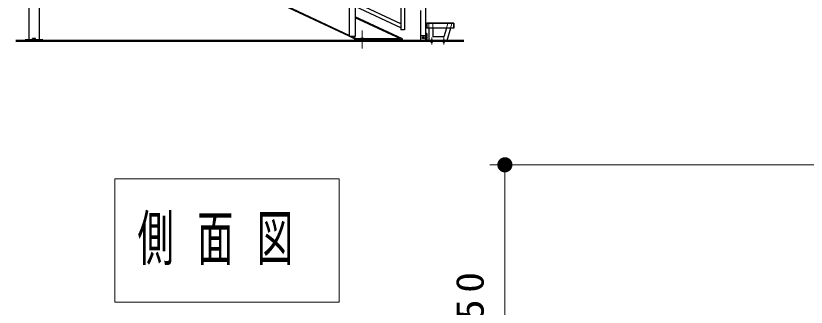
# Model space of a CAD drawing. Units: millimetres on the paper. Extents: x -365 to 0, y -19 to 257.
# Drawn here: x -195.5 to -143.4, y 105.7 to 125 of the extents above; entities that cross this region are included whole.
import ezdxf

# ---------------------------------------------------------------- set-up
doc = ezdxf.new("R2010")
doc.units = ezdxf.units.MM
doc.linetypes.add('USER1', pattern=[4.5, 2.5, -2])
doc.linetypes.add('USER2', pattern=[6, 3, -1, 1, -1])
doc.layers.add('LY_1', color=7, linetype='Continuous', lineweight=25)
doc.styles.add('ＭＳ ゴシック', font='')
doc.styles.get('ＭＳ ゴシック').set_extended_font_data('MS Gothic')

# ---------------------------------------------------------------- blocks, each defined once
blk = doc.blocks.new('filled_dot')
at = {"color": 0, "linetype": 'Continuous', "lineweight": -2, "const_width": 1.25}
blk.add_lwpolyline([(-0.625, 0, 1), (0.625, 0, 1)], format="xyb", close=True, dxfattribs=at)

msp = doc.modelspace()

# ---------------------------------------------------------------- linework, layer by layer
at = {"layer": 'LY_1'}
for p, q in [((-173.546, 136.604), (-173.546, 123.6)), ((-173.142, 136.604), (-173.142, 123.6)), ((-194.678, 134.647), (-194.678, 123.393)), ((-194.012, 134.647), (-194.012, 123.393)), ((-170.124, 131.367), (-170.124, 124.058)), ((-169.897, 131.368), (-169.897, 124.058)), ((-173.546, 123.625), (-178.492, 125.934)), ((-173.546, 123.684), (-178.366, 125.934)), ((-170.124, 124.436), (-173.142, 125.845)), ((-170.124, 124.186), (-173.142, 125.594)), ((-168.844, 125.314), (-168.844, 123.353)), ((-168.51, 125.647), (-168.51, 123.353)), ((-170.032, 123.457), (-173.142, 124.908)), ((-170.151, 123.453), (-173.142, 124.849)), ((-169.897, 124.058), (-170.124, 124.058)), ((-168.824, 123.647), (-168.824, 123.353)), ((-168.53, 123.647), (-168.824, 123.647)), ((-168.53, 123.647), (-168.53, 123.353)), ((-168.45, 123.787), (-168.45, 123.41)), ((-168.41, 123.814), (-168.424, 123.814)), ((-166.644, 124.147), (-168.41, 124.147)), ((-168.41, 123.814), (-168.41, 123.313)), ((-194.928, 123.393), (-194.928, 123.313)), ((-193.762, 123.393), (-194.928, 123.393)), ((-194.445, 123.393), (-194.445, 123.415)), ((-194.245, 123.415), (-194.445, 123.415)), ((-194.437, 123.415), (-194.437, 123.481)), ((-194.253, 123.481), (-194.437, 123.481)), ((-194.398, 123.415), (-194.398, 123.481)), ((-194.292, 123.415), (-194.292, 123.481)), ((-194.253, 123.415), (-194.253, 123.481)), ((-194.245, 123.393), (-194.245, 123.415)), ((-193.762, 123.393), (-193.762, 123.313)), ((-173.142, 123.6), (-173.546, 123.6)), ((-173.049, 123.393), (-173.492, 123.6)), ((-173.052, 123.453), (-173.366, 123.6)), ((-173.211, 123.393), (-173.211, 123.313)), ((-170.046, 123.393), (-173.211, 123.393)), ((-170.151, 123.453), (-173.052, 123.453)), ((-172.777, 123.393), (-172.777, 123.415)), ((-172.577, 123.415), (-172.777, 123.415)), ((-172.77, 123.415), (-172.77, 123.481)), ((-172.585, 123.481), (-172.77, 123.481)), ((-172.731, 123.415), (-172.731, 123.481)), ((-172.624, 123.415), (-172.624, 123.481)), ((-172.585, 123.415), (-172.585, 123.481)), ((-172.577, 123.393), (-172.577, 123.415)), ((-172.144, 123.393), (-172.144, 123.313)), ((-168.91, 123.327), (-168.91, 123.313)), ((-168.507, 123.353), (-168.884, 123.353)), ((-167.094, 123.313), (-168.294, 123.313)), ((-168.177, 123.297), (-168.177, 123.286)), ((-168.01, 123.286), (-168.177, 123.286)), ((-168.146, 123.243), (-168.146, 123.286)), ((-168.041, 123.243), (-168.146, 123.243)), ((-168.12, 123.243), (-168.12, 123.286)), ((-168.12, 123.243), (-168.12, 123.211)), ((-168.067, 123.211), (-168.12, 123.211)), ((-168.067, 123.243), (-168.067, 123.286)), ((-168.067, 123.243), (-168.067, 123.211)), ((-168.041, 123.243), (-168.041, 123.286)), ((-168.01, 123.297), (-168.01, 123.286)), ((-167.377, 123.297), (-167.377, 123.286)), ((-167.21, 123.286), (-167.377, 123.286)), ((-167.346, 123.243), (-167.346, 123.286)), ((-167.241, 123.243), (-167.346, 123.243)), ((-167.32, 123.243), (-167.32, 123.286)), ((-167.32, 123.243), (-167.32, 123.211)), ((-167.267, 123.211), (-167.32, 123.211)), ((-167.267, 123.243), (-167.267, 123.286)), ((-167.267, 123.243), (-167.267, 123.211)), ((-167.241, 123.243), (-167.241, 123.286)), ((-167.21, 123.297), (-167.21, 123.286))]:
    msp.add_line(p, q, dxfattribs=at)
at = {"layer": 'LY_1', "color": 150}
for p, q in [((-166.644, 124.48), (-168.41, 124.48)), ((-168.41, 124.48), (-168.41, 124.147)), ((-166.644, 124.48), (-166.644, 124.147)), ((-168.395, 124.147), (-168.41, 124.147)), ((-168.294, 124.147), (-168.294, 123.313)), ((-168.027, 124.147), (-168.027, 123.58)), ((-167.129, 124.147), (-167.294, 123.58)), ((-166.851, 124.147), (-167.094, 123.313)), ((-166.644, 124.147), (-166.659, 124.147)), ((-167.294, 123.58), (-168.027, 123.58))]:
    msp.add_line(p, q, dxfattribs=at)
at = {"layer": 'LY_1', "color": 150, "linetype": 'USER1', "lineweight": 13}
for p, q in [((-168.389, 124.459), (-168.389, 124.147)), ((-166.665, 124.459), (-168.389, 124.459)), ((-166.665, 124.459), (-166.665, 124.147))]:
    msp.add_line(p, q, dxfattribs=at)
at = {"layer": 'LY_1', "linetype": 'USER1', "lineweight": 13}
for p, q in [((-168.294, 124.459), (-168.294, 124.147)), ((-168.027, 124.459), (-168.027, 124.147)), ((-167.038, 124.459), (-167.129, 124.147)), ((-166.76, 124.459), (-166.851, 124.147)), ((-168.154, 123.344), (-168.154, 123.333)), ((-168.034, 123.344), (-168.154, 123.344)), ((-168.041, 123.381), (-168.146, 123.381)), ((-168.146, 123.381), (-168.146, 123.344)), ((-168.041, 123.381), (-168.041, 123.344)), ((-168.034, 123.344), (-168.034, 123.333)), ((-167.354, 123.344), (-167.354, 123.333)), ((-167.234, 123.344), (-167.354, 123.344)), ((-167.241, 123.381), (-167.346, 123.381)), ((-167.346, 123.381), (-167.346, 123.344)), ((-167.241, 123.381), (-167.241, 123.344)), ((-167.234, 123.344), (-167.234, 123.333))]:
    msp.add_line(p, q, dxfattribs=at)
at = {"layer": 'LY_1', "linetype": 'USER2', "lineweight": 13}
msp.add_line((-172.677, 124.001), (-172.677, 122.808), dxfattribs=at)
at = {"layer": 'LY_1', "lineweight": 50}
msp.add_line((-165.964, 123.313), (-195.547, 123.313), dxfattribs=at)
at = {"layer": 'LY_1', "color": 211}
for p, q in [((-168.677, 123.586), (-168.734, 123.553)), ((-168.734, 123.553), (-168.734, 123.487)), ((-168.677, 123.455), (-168.734, 123.487)), ((-168.62, 123.553), (-168.677, 123.586)), ((-168.62, 123.487), (-168.677, 123.455)), ((-168.62, 123.553), (-168.62, 123.487))]:
    msp.add_line(p, q, dxfattribs=at)
at = {"layer": 'LY_1', "color": 150, "linetype": 'USER2', "lineweight": 13}
for p, q in [((-168.094, 123.536), (-168.094, 123.076)), ((-167.294, 123.536), (-167.294, 123.076))]:
    msp.add_line(p, q, dxfattribs=at)
at = {"layer": 'LY_1', "lineweight": 13}
for p, q in [((-67.564, 115.142), (-164.264, 115.142)), ((-66.584, 115.142), (-163.284, 115.142)), ((-163.264, 80.136), (-163.264, 115.142)), ((-163.264, 80.136), (-163.264, 115.142)), ((-189.012, 114.217), (-189.012, 106.083)), ((-174.212, 114.217), (-189.012, 114.217)), ((-174.212, 106.083), (-174.212, 114.217)), ((-189.012, 106.083), (-174.212, 106.083))]:
    msp.add_line(p, q, dxfattribs=at)
at = {"layer": 'LY_1', "color": 211}
msp.add_circle((-168.677, 123.52), 0.0333, dxfattribs=at)
at = {"layer": 'LY_1'}
for centre, radius, start, end in [((-168.424, 123.787), 0.0267, 90, 180), ((-170.046, 123.427), 0.0333, 270, 64.9831), ((-168.884, 123.327), 0.0267, 90, 180), ((-168.507, 123.41), 0.0567, 270, 0)]:
    msp.add_arc(centre, radius, start, end, dxfattribs=at)

# ---------------------------------------------------------------- block references
at = {"layer": 'LY_1', "lineweight": 13, "rotation": 270}
for xscale, yscale in [(0.4, 0.4), (0.008, 0.008)]:
    msp.add_blockref('filled_dot', (-163.264, 115.142), dxfattribs=dict(at, xscale=xscale, yscale=yscale))

# ---------------------------------------------------------------- texts
at = {"layer": 'LY_1', "insert": (-181.612, 110.15), "char_height": 2.933, "attachment_point": 5, "style": 'ＭＳ ゴシック'}
msp.add_mtext('\\T1.64;\\W0.6;側面図', dxfattribs=at)
at = {"layer": 'LY_1', "insert": (-164.264, 97.648), "char_height": 1.833, "attachment_point": 8, "rotation": 90, "style": 'ＭＳ ゴシック'}
msp.add_mtext('\\T1.32;\\W1.1;@350×5=1750', dxfattribs=at)

doc.saveas('drawing.dxf')
